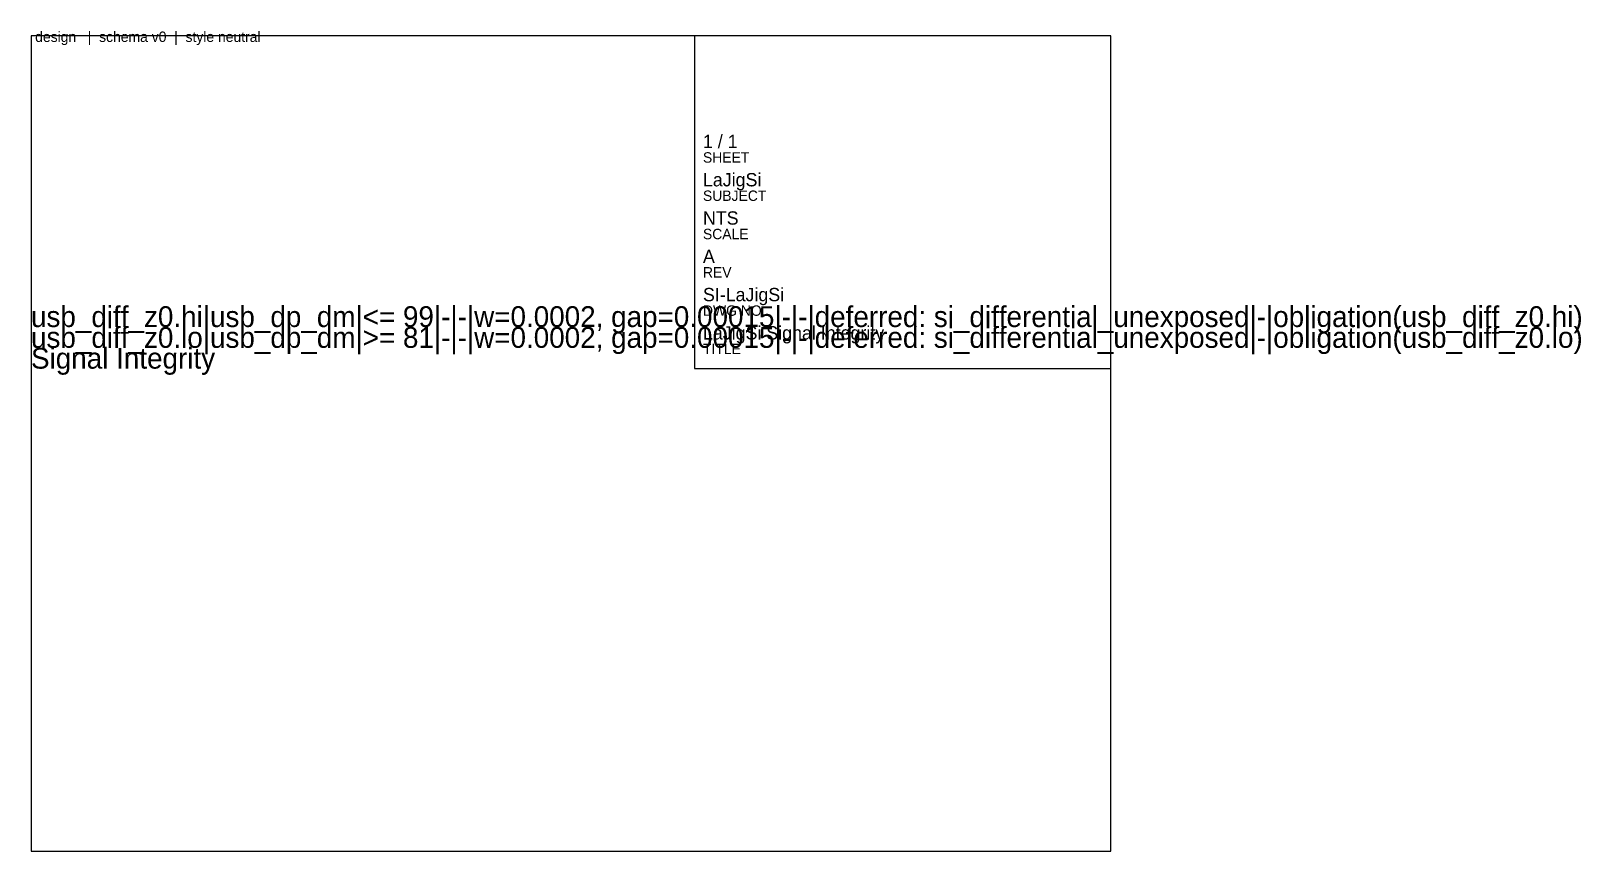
# Model space of a CAD drawing. Extents: x 10 to 382, y 10 to 207.
import ezdxf

# ---------------------------------------------------------------- set-up
doc = ezdxf.new("R2010")
doc.units = 0
doc.layers.add('SHEET', color=7, linetype='CONTINUOUS')
doc.layers.add('TABLES', color=7, linetype='CONTINUOUS')

msp = doc.modelspace()

# ---------------------------------------------------------------- linework, layer by layer
at = {"layer": 'SHEET'}
for p, q in [((269.4, 205.9), (10, 205.9)), ((10, 205.9), (10, 10)), ((269.4, 205.9), (169.4, 205.9)), ((169.4, 205.9), (169.4, 125.9)), ((269.4, 10), (269.4, 205.9)), ((269.4, 125.9), (269.4, 205.9)), ((169.4, 125.9), (269.4, 125.9)), ((10, 10), (269.4, 10))]:
    msp.add_line(p, q, dxfattribs=at)

# ---------------------------------------------------------------- texts
for s, height, p in [('design   |  schema v0  |  style neutral', 2.5, (11, 204.4)), ('1 / 1', 3.2, (171.4, 178.9)), ('SHEET', 2.5, (171.4, 175.4)), ('LaJigSi', 3.2, (171.4, 169.7)), ('SUBJECT', 2.5, (171.4, 166.2)), ('NTS', 3.2, (171.4, 160.5)), ('SCALE', 2.5, (171.4, 157)), ('A', 3.2, (171.4, 151.3)), ('REV', 2.5, (171.4, 147.8)), ('SI-LaJigSi', 3.2, (171.4, 142.1)), ('DWG NO.', 2.5, (171.4, 138.6)), ('LaJigSi Signal Integrity', 3.2, (171.4, 132.9)), ('TITLE', 2.5, (171.4, 129.4))]:
    msp.add_text(s, height=height, dxfattribs=at).set_placement(p)
at = {"layer": 'TABLES'}
for s, p in [('usb_diff_z0.hi|usb_dp_dm|<= 99|-|-|w=0.0002, gap=0.00015|-|-|deferred: si_differential_unexposed|-|obligation(usb_diff_z0.hi)', (10, 135.9)), ('usb_diff_z0.lo|usb_dp_dm|>= 81|-|-|w=0.0002, gap=0.00015|-|-|deferred: si_differential_unexposed|-|obligation(usb_diff_z0.lo)', (10, 130.9)), ('Signal Integrity', (10, 125.9))]:
    msp.add_text(s, height=5, dxfattribs=at).set_placement(p)

doc.saveas('drawing.dxf')
